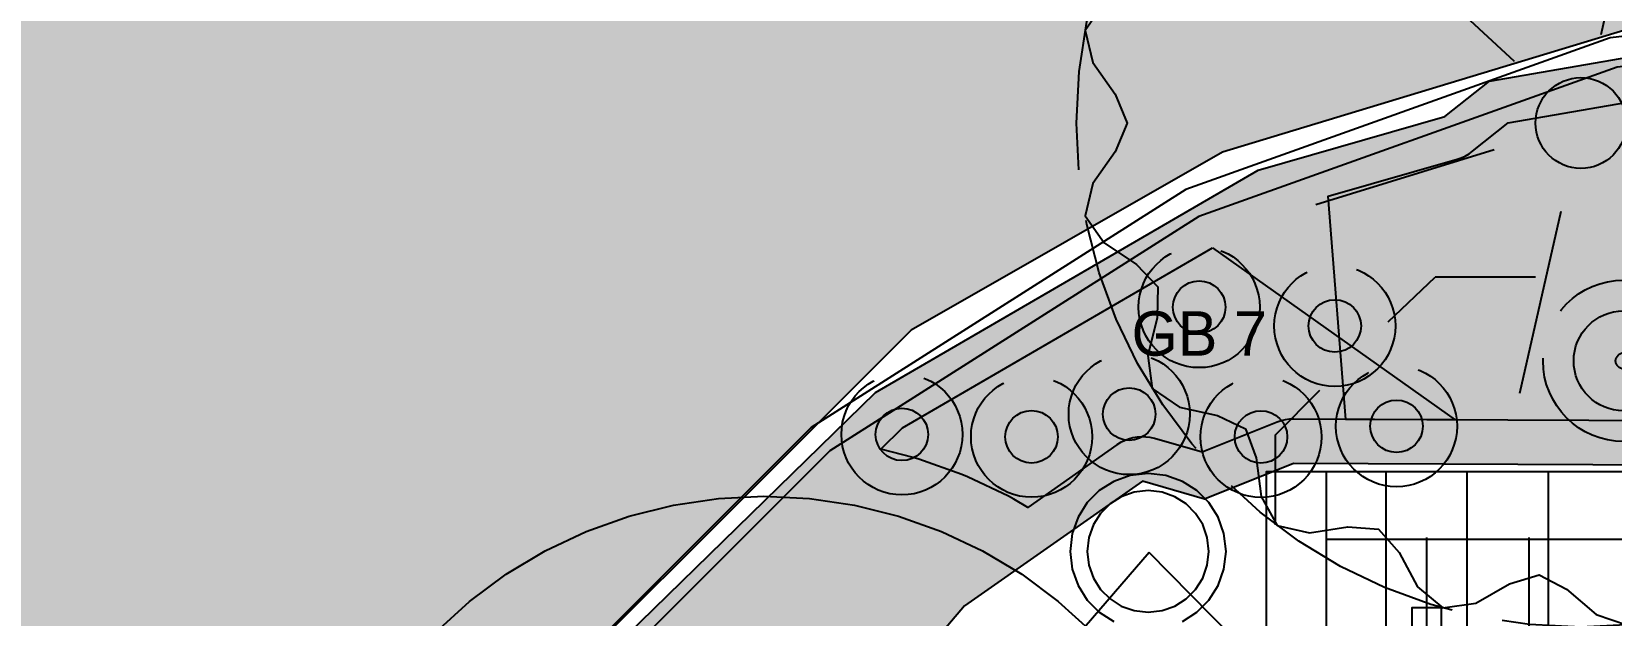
# Model space of a CAD drawing. Header units: metres. Extents: x 1 to 213, y 1 to 147.
# Drawn here: x 58.92 to 66.75, y 107.11 to 110 of the extents above; entities that cross this region are included whole.
import ezdxf
from ezdxf.enums import TextEntityAlignment as Align

# ---------------------------------------------------------------- set-up
doc = ezdxf.new("R2010")
doc.units = ezdxf.units.M
doc.linetypes.add('DASHED', pattern=[1.524, 1.27, -0.254])
for name, color, linetype in [('00-BASE-ARQUITECTURA', 8, 'Continuous'), ('00-BASE-MAICILLO-EXISTENTE', 33, 'Continuous'), ('PJ-ARBOLES', 94, 'Continuous'), ('PJ-ARBUSTOS', 82, 'Continuous'), ('PJ-COPA-ADULTA', 8, 'DASHED'), ('PJ-CUBRESUELOS', 150, 'Continuous'), ('PJ-ETIQUETAS', 7, 'Continuous'), ('PJ-GRAVILLA', 42, 'Continuous'), ('PJ-LIMITE-JARDIN', 7, 'Continuous'), ('PJ-MASAS', 92, 'Continuous'), ('PJ-MASAS-RELLENO', 92, 'Continuous'), ('PJ-PROTEGIDO', 30, 'DASHED'), ('PJ-RIEGO-SECTORES', 5, 'Continuous')]:
    doc.layers.add(name, color=color, linetype=linetype)

# ---------------------------------------------------------------- blocks, each defined once
blk = doc.blocks.new('PJ_SL')
for p, q in [((0.0998, 0.4388), (0.3049, 1.3408)), ((-0.3301, 0.3058), (-1.0087, 0.9344)), ((0.4299, 0.133), (1.3136, 0.4063)), ((-0.4299, -0.133), (-1.3136, -0.4063)), ((0.3301, -0.3058), (1.0087, -0.9344)), ((-0.0998, -0.4388), (-0.3049, -1.3408))]:
    blk.add_line(p, q)
blk.add_lwpolyline([(2.5, 0), (2.4329, 0.1501), (2.295, 0.2842), (2.2117, 0.4134), (2.2427, 0.5641), (2.3228, 0.7389), (2.3312, 0.9031), (2.2144, 1.0188), (2.0373, 1.094), (1.913, 1.1845), (1.8875, 1.3361), (1.899, 1.5281), (1.8475, 1.6842), (1.6968, 1.7499), (1.5046, 1.7561), (1.3559, 1.7955), (1.2773, 1.9277), (1.2187, 2.1109), (1.1143, 2.2379), (0.9501, 2.2447), (0.7686, 2.181), (0.6157, 2.1641), (0.4947, 2.259), (0.3739, 2.4087), (0.2307, 2.4893), (0.0751, 2.4363), (-0.0712, 2.3114), (-0.2076, 2.2404), (-0.3547, 2.2851), (-0.5215, 2.3811), (-0.6842, 2.4046), (-0.8101, 2.2989), (-0.9014, 2.1296), (-1.0029, 2.0141), (-1.1563, 2.0027), (-1.3464, 2.0319), (-1.5066, 1.995), (-1.5859, 1.851), (-1.6098, 1.6602), (-1.6628, 1.5158), (-1.8016, 1.4498), (-1.9895, 1.4083), (-2.1255, 1.3161), (-2.1475, 1.1532), (-2.1008, 0.9665), (-2.0981, 0.8128), (-2.2037, 0.701), (-2.3639, 0.5945), (-2.4574, 0.4594), (-2.419, 0.2995), (-2.3081, 0.1424), (-2.25, 0), (-2.3081, -0.1424), (-2.419, -0.2995), (-2.4574, -0.4594), (-2.3639, -0.5945), (-2.2037, -0.701), (-2.0981, -0.8128), (-2.1008, -0.9665), (-2.1475, -1.1532), (-2.1255, -1.3161), (-1.9895, -1.4083), (-1.8016, -1.4498), (-1.6628, -1.5158), (-1.6098, -1.6602), (-1.5859, -1.851), (-1.5066, -1.995), (-1.3464, -2.0319), (-1.1563, -2.0027), (-1.0029, -2.0141), (-0.9014, -2.1296), (-0.8101, -2.2989), (-0.6842, -2.4046), (-0.5215, -2.3811), (-0.3547, -2.2851), (-0.2076, -2.2404), (-0.0712, -2.3114), (0.0751, -2.4363), (0.2307, -2.4893), (0.3739, -2.4087), (0.4947, -2.259), (0.6157, -2.1641), (0.7686, -2.181), (0.9501, -2.2447), (1.1143, -2.2379), (1.2187, -2.1109), (1.2773, -1.9277), (1.3559, -1.7955), (1.5046, -1.7561), (1.6968, -1.7499), (1.8475, -1.6842), (1.899, -1.5281), (1.8875, -1.3361), (1.913, -1.1845), (2.0373, -1.094), (2.2144, -1.0188), (2.3312, -0.9031), (2.3228, -0.7389), (2.2427, -0.5641), (2.2117, -0.4134), (2.295, -0.2842), (2.4329, -0.1501), (2.5, 0)], close=True)
blk.add_circle((0, 0), 0.225)
at = {"flags": 1}
for tag, p, height in [('CODIGO', (0.15, 0.15), 0.2), ('ESPECIE', (0.15, -0.1), 0.15), ('ZONA', (0.15, -0.3), 0.15)]:
    blk.add_attdef(tag, p, '', height=height, dxfattribs=at)
blk = doc.blocks.new('PJ_GB')
blk.add_circle((0, 0), 0.13)
at = {"flags": 1}
for tag, p, height in [('CODIGO', (0.15, 0.15), 0.2), ('ESPECIE', (0.15, -0.1), 0.15), ('ZONA', (0.15, -0.3), 0.15)]:
    blk.add_attdef(tag, p, '', height=height, dxfattribs=at)
blk = doc.blocks.new('PJ_BP')
for radius in [0.248, 0.04]:
    blk.add_circle((0, 0), radius)
at = {"flags": 1}
for tag, p, height in [('CODIGO', (0.15, 0.15), 0.2), ('ESPECIE', (0.15, -0.1), 0.15), ('ZONA', (0.15, -0.3), 0.15)]:
    blk.add_attdef(tag, p, '', height=height, dxfattribs=at)

msp = doc.modelspace()

# ---------------------------------------------------------------- hatches: boundary and pattern name
at = {"layer": '00-BASE-MAICILLO-EXISTENTE'}
h = msp.add_hatch(dxfattribs=at)
h.set_pattern_fill('AR-SAND', scale=0.02)
h.paths.add_polyline_path([(52.2111, 142.4781), (53.0489, 142.3458), (60.1927, 142.434), (60.5896, 142.3017), (66.7191, 142.3899), (76.1559, 142.2576), (76.2, 140.2732), (75.9354, 139.8763), (74.2156, 138.8621), (73.4659, 139.6999), (73.1573, 139.7881), (72.6281, 139.6999), (71.217, 138.8621), (70.776, 139.5235), (70.2468, 139.8322), (69.7177, 139.6999), (68.3507, 138.8621), (67.9097, 139.5235), (67.3805, 139.8322), (66.7632, 139.6558), (65.4843, 138.8621), (65.2639, 138.9503), (64.6906, 139.7881), (64.1614, 139.7881), (63.7646, 139.5676), (62.618, 138.8621), (62.2652, 138.4211), (62.3093, 134.8933), (62.7062, 134.3201), (80.301, 134.3201), (82.109, 134.1878), (82.5059, 134.3201), (82.7704, 134.6728), (82.4618, 135.5107), (82.5941, 135.6871), (85.1517, 135.643), (86.0336, 133.4381), (86.5187, 132.7326), (87.577, 130.1749), (98.469, 106.627), (96.7052, 105.7892), (96.3083, 105.7451), (95.9555, 105.4364), (93.3097, 104.2017), (92.9128, 104.5545), (92.7805, 105.0395), (91.9427, 106.2743), (90.7079, 107.6413), (89.0322, 108.9201), (87.4888, 109.6697), (87.7093, 109.7138), (87.9739, 110.0666), (87.9739, 110.4194), (87.6211, 110.8163), (87.092, 110.8163), (86.8274, 110.5958), (86.7392, 110.1548), (86.9597, 109.7579), (86.651, 109.9343), (84.5784, 110.2871), (71.7461, 110.1989), (69.8941, 110.3753), (67.2923, 110.1548), (64.8229, 109.4052), (63.2795, 108.5232), (60.81, 106.0538), (59.7076, 103.9812), (59.2225, 102.526), (59.0021, 101.0267), (59.0021, 98.6895), (58.8698, 98.5131), (52.1229, 98.425), (51.9906, 98.7777), (51.9906, 112.6242), (52.1229, 122.3697), (52.0788, 142.2135), (52.2111, 142.4781)])
at = {"layer": 'PJ-GRAVILLA'}
h = msp.add_hatch(dxfattribs=at)
h.set_pattern_fill('GRAVEL', scale=0.03)
h.paths.add_polyline_path([(68.4389, 110.1548), (75.318, 110.1548), (75.3621, 107.9058), (75.1857, 107.8177), (65.1757, 107.8618), (64.7347, 107.6854), (64.426, 107.7736), (63.5441, 107.1562), (63.059, 106.5829), (62.7503, 106.8475), (62.3534, 106.8475), (61.7361, 106.2302), (60.7218, 104.9513), (60.7659, 104.5986), (61.0746, 104.2458), (60.4132, 103.3638), (59.9722, 102.526), (60.0604, 102.085), (59.9722, 90.5756), (60.4132, 89.1645), (59.5753, 89.0763), (59.3548, 89.2527), (59.2666, 89.8701), (59.1343, 90.0465), (59.1343, 101.0267), (59.443, 102.7906), (60.0163, 104.4222), (61.251, 106.4065), (63.1031, 108.2145), (64.9993, 109.317), (65.9253, 109.5815), (66.1458, 109.7579), (68.4389, 110.1548)])
at = {"layer": 'PJ-MASAS-RELLENO'}
for points in [[(65.9858, 109.37), (66.0064, 109.377), (66.0262, 109.3861), (66.0451, 109.397), (66.0627, 109.4098), (66.2391, 109.5508), (68.4578, 109.9348), (68.8978, 109.9348), (69.0474, 108.0647), (65.4346, 108.0806), (65.3461, 109.1872), (65.9858, 109.37)], [(64.7732, 108.931), (65.9772, 108.0782), (65.1766, 108.0817), (65.1555, 108.0808), (65.1345, 108.0779), (65.114, 108.0729), (65.094, 108.066), (64.7228, 107.9176), (64.4864, 107.9851), (64.4653, 107.99), (64.4438, 107.9928), (64.422, 107.9935), (64.4004, 107.9921), (64.3789, 107.9885), (64.358, 107.9828), (64.3377, 107.975), (64.3182, 107.9654), (64.2998, 107.9538), (63.8577, 107.6443), (63.7884, 107.6857), (63.7625, 107.6996), (63.5584, 107.7961), (63.5312, 107.8074), (63.3187, 107.8834), (63.2905, 107.892), (63.1291, 107.9324), (63.2373, 108.038), (64.7732, 108.931)]]:
    msp.add_hatch(color=7, dxfattribs=at).paths.add_polyline_path(points)

# ---------------------------------------------------------------- linework, layer by layer
at = {"layer": '00-BASE-ARQUITECTURA'}
for points in [[(69.0368, 110.2359), (66.7448, 109.9719), (64.6408, 109.2199), (62.7849, 108.0399), (61.2369, 106.4919), (60.0569, 104.636), (59.3049, 102.532), (59.0409, 100.24)], [(69.0368, 110.0878), (66.7788, 109.8277), (64.706, 109.0868), (62.8775, 107.9243), (61.3525, 106.3993), (60.19, 104.5708), (59.4491, 102.498), (59.189, 100.24)], [(65.3379, 105.8862), (65.3379, 107.8229), (75.3392, 107.8229), (75.3392, 110.0878), (83.954, 110.0878)], [(65.6449, 108.5638), (65.8777, 108.786)], [(66.3751, 108.786), (65.8777, 108.786)], [(65.0839, 108.0029), (65.3062, 108.2251)], [(65.0839, 108.0029), (65.0839, 107.5584)], [(61.5914, 101.928), (65.0416, 105.9285), (65.0416, 107.8229), (69.8359, 107.8229), (81.8374, 107.8229), (89.7748, 107.8229), (92.8758, 103.9918)], [(64.8405, 107.4261), (64.8303, 107.5146), (64.8013, 107.5959), (64.7557, 107.6677), (64.6958, 107.7275), (64.6241, 107.7731), (64.5428, 107.8022), (64.4542, 107.8124), (64.3657, 107.8022), (64.2844, 107.7731), (64.2126, 107.7275), (64.1528, 107.6677), (64.1072, 107.5959), (64.0781, 107.5146), (64.0679, 107.4261), (64.0781, 107.3375), (64.1072, 107.2562), (64.1528, 107.1845), (64.2126, 107.1246), (64.2844, 107.079)], [(65.6343, 105.0924), (65.6343, 107.8229)], [(66.0364, 105.0924), (66.0364, 107.8229)], [(66.4386, 105.0924), (66.4386, 107.8229)], [(64.7559, 107.4261), (64.7479, 107.4952), (64.7252, 107.5587), (64.6896, 107.6147), (64.6429, 107.6614), (64.5869, 107.697), (64.5234, 107.7197), (64.4542, 107.7277), (64.3851, 107.7197), (64.3216, 107.697), (64.2656, 107.6614), (64.2189, 107.6147), (64.1833, 107.5587), (64.1606, 107.4952), (64.1526, 107.4261), (64.1606, 107.3569), (64.1833, 107.2934), (64.2189, 107.2374), (64.2656, 107.1907), (64.3216, 107.1551), (64.3851, 107.1324), (64.4542, 107.1244), (64.5234, 107.1324), (64.5869, 107.1551), (64.6429, 107.1907), (64.6896, 107.2374), (64.7252, 107.2934), (64.7479, 107.3569), (64.7559, 107.4261)], [(65.3379, 106.8493), (65.3379, 107.4843)], [(90.4416, 107.4843), (65.3379, 107.4843)], [(65.8354, 106.8493), (65.8354, 107.4949)], [(66.3434, 106.8493), (66.3434, 107.4949)], [(64.4595, 107.4208), (63.2636, 106.0344)], [(71.5927, 100.1712), (64.4595, 107.4208)], [(64.6241, 107.079), (64.6958, 107.1246), (64.7557, 107.1845), (64.8013, 107.2562), (64.8303, 107.3375), (64.8405, 107.4261)], [(65.8671, 106.9869), (65.9094, 106.9869), (65.9094, 107.1456), (65.7613, 107.1456), (65.7613, 106.9869), (65.8142, 106.9869)]]:
    msp.add_lwpolyline(points, dxfattribs=at)
at = {"layer": '00-BASE-MAICILLO-EXISTENTE'}
msp.add_lwpolyline([(67.2923, 110.1548), (64.8229, 109.4052), (63.2795, 108.5232), (60.81, 106.0538), (59.7076, 103.9812), (59.2225, 102.526), (59.0021, 101.0267), (59.0021, 98.6895), (58.8698, 98.5131), (52.1229, 98.425), (51.9906, 98.7777), (51.9906, 112.6242), (52.1229, 122.3697)], dxfattribs=at)
at = {"layer": 'PJ-COPA-ADULTA'}
for centre, radius in [((66.6, 109.55), 2.5), ((64.7075, 108.637), 0.3), ((65.3799, 108.5438), 0.3), ((66.8119, 108.3707), 0.4), ((64.3607, 108.1065), 0.3), ((63.2339, 108.0059), 0.3), ((65.6857, 108.0466), 0.3), ((63.8766, 107.9942), 0.3), ((65.0139, 107.9937), 0.3)]:
    msp.add_circle(centre, radius, dxfattribs=at)
at = {"layer": 'PJ-LIMITE-JARDIN'}
for points in [[(59.1343, 101.0267), (59.443, 102.7906), (60.0163, 104.4222), (61.251, 106.4065), (63.1031, 108.2145), (64.9993, 109.317), (65.9253, 109.5815), (66.1458, 109.7579), (68.4389, 110.1548)], [(75.1857, 107.8177), (65.1757, 107.8618), (64.7347, 107.6854), (64.426, 107.7736), (63.5441, 107.1562), (63.059, 106.5829), (62.7503, 106.8475), (62.3534, 106.8475), (61.7361, 106.2302), (60.7218, 104.9513), (60.7659, 104.5986), (61.0746, 104.2458), (60.4132, 103.3638), (59.9722, 102.526), (60.0604, 102.085), (59.9722, 90.5756)]]:
    msp.add_lwpolyline(points, dxfattribs=at)
at = {"layer": 'PJ-MASAS'}
for points in [[(65.9858, 109.37), (66.0064, 109.377), (66.0262, 109.3861), (66.0451, 109.397), (66.0627, 109.4098), (66.2391, 109.5508), (68.4578, 109.9348), (68.8978, 109.9348), (69.0474, 108.0647), (65.4346, 108.0806), (65.3461, 109.1872), (65.9858, 109.37)], [(64.7732, 108.931), (65.9772, 108.0782), (65.1766, 108.0817), (65.1555, 108.0808), (65.1345, 108.0779), (65.114, 108.0729), (65.094, 108.066), (64.7228, 107.9176), (64.4864, 107.9851), (64.4653, 107.99), (64.4438, 107.9928), (64.422, 107.9935), (64.4004, 107.9921), (64.3789, 107.9885), (64.358, 107.9828), (64.3377, 107.975), (64.3182, 107.9654), (64.2998, 107.9538), (63.8577, 107.6443), (63.7884, 107.6857), (63.7625, 107.6996), (63.5584, 107.7961), (63.5312, 107.8074), (63.3187, 107.8834), (63.2905, 107.892), (63.1291, 107.9324), (63.2373, 108.038), (64.7732, 108.931)]]:
    msp.add_lwpolyline(points, close=True, dxfattribs=at)
at = {"layer": 'PJ-PROTEGIDO'}
msp.add_lwpolyline([(60.9237, 107.0263), (61.0909, 107.1779), (61.2722, 107.3124), (61.4658, 107.4284), (61.6698, 107.5249), (61.8823, 107.601), (62.1013, 107.6558), (62.3246, 107.6889), (62.55, 107.7), (62.7754, 107.6889), (62.9987, 107.6558), (63.2177, 107.601), (63.4302, 107.5249), (63.6342, 107.4284), (63.8278, 107.3124), (64.0091, 107.1779), (64.1763, 107.0263)], dxfattribs=at)
at = {"layer": 'PJ-RIEGO-SECTORES'}
for points in [[(59.1343, 101.0267), (59.443, 102.7906), (60.0163, 104.4222), (61.251, 106.4065), (63.1031, 108.2145), (64.9993, 109.317), (65.9253, 109.5815), (66.1458, 109.7579), (68.4389, 110.1548)], [(75.1857, 107.8177), (65.1757, 107.8618), (64.7347, 107.6854), (64.426, 107.7736), (63.5441, 107.1562), (63.059, 106.5829), (62.7503, 106.8475), (62.3534, 106.8475), (61.7361, 106.2302), (60.7218, 104.9513), (60.7659, 104.5986), (61.0746, 104.2458), (60.4132, 103.3638), (59.9722, 102.526), (60.0604, 102.085), (59.9722, 90.5756)]]:
    msp.add_lwpolyline(points, dxfattribs=at)

# ---------------------------------------------------------------- block references
at = {"layer": 'PJ-ARBOLES'}
msp.add_blockref('PJ_SL', (66.6, 109.55), dxfattribs=at)
at = {"layer": 'PJ-ARBUSTOS'}
msp.add_blockref('PJ_BP', (66.8119, 108.3707), dxfattribs=at)
at = {"layer": 'PJ-CUBRESUELOS'}
for p in [(64.7075, 108.637), (65.3799, 108.5438), (64.3607, 108.1065), (65.6857, 108.0466), (63.2339, 108.0059), (63.8766, 107.9942), (65.0139, 107.9937)]:
    msp.add_blockref('PJ_GB', p, dxfattribs=at)

# ---------------------------------------------------------------- texts
at = {"layer": 'PJ-ETIQUETAS'}
msp.add_text('GB 7', height=0.22, dxfattribs=at).set_placement((64.7078, 108.5064), align=Align.MIDDLE_CENTER)

doc.saveas('drawing.dxf')
